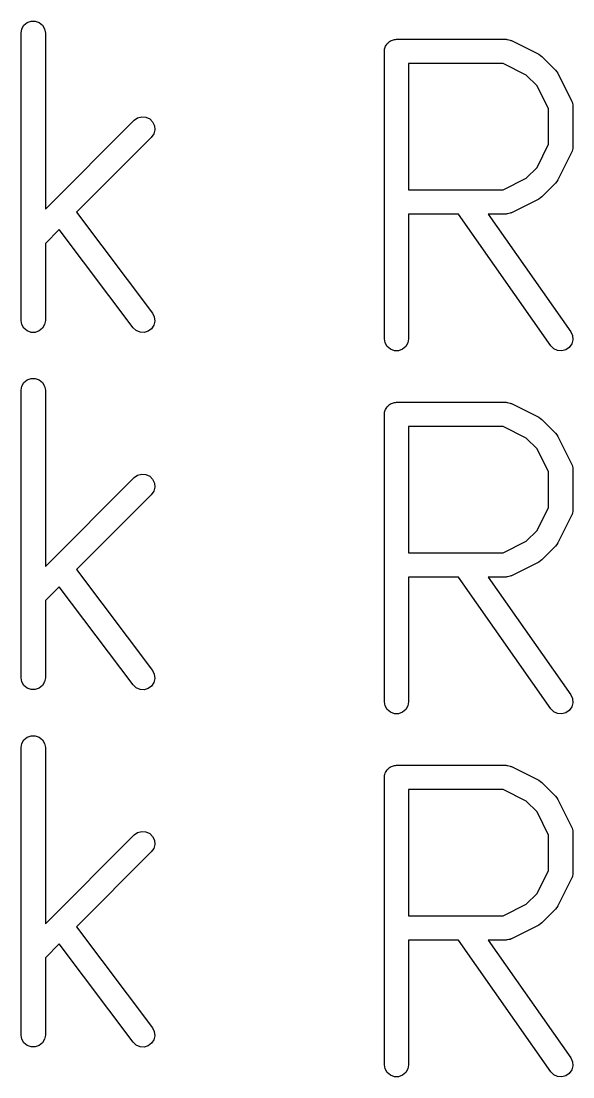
# Model space of a CAD drawing. Extents: x -2.2 to 75.9, y -81.1 to 9.2.
# Drawn here: x 63.609 to 65.924, y -48.118 to -43.686 of the extents above; entities that cross this region are included whole.
import ezdxf

# ---------------------------------------------------------------- set-up
doc = ezdxf.new("R2010")
doc.units = 0
doc.header["$MEASUREMENT"] = 0
doc.layers.add('BLACK', color=7, linetype='CONTINUOUS')

msp = doc.modelspace()

# ---------------------------------------------------------------- linework, layer by layer
at = {"layer": 'Black'}
for p, q in [((63.621, -43.7034), (63.6345, -43.6921)), ((63.6345, -43.6921), (63.6511, -43.686)), ((63.6511, -43.686), (63.6687, -43.686)), ((63.6687, -43.686), (63.6853, -43.6921)), ((63.6853, -43.6921), (63.6988, -43.7034)), ((63.6091, -43.736), (63.6121, -43.7187)), ((63.6091, -44.9425), (63.6091, -43.736)), ((63.6121, -43.7187), (63.621, -43.7034)), ((63.6988, -43.7034), (63.7076, -43.7187)), ((63.7076, -43.7187), (63.7107, -43.736)), ((63.7107, -43.736), (63.7107, -44.4752)), ((65.1387, -43.7918), (65.1403, -43.7876)), ((65.1403, -43.7876), (65.1431, -43.7842)), ((65.1431, -43.7842), (65.1453, -43.7804)), ((65.1453, -43.7804), (65.1488, -43.7775)), ((65.1488, -43.7775), (65.1516, -43.7741)), ((65.1516, -43.7741), (65.1555, -43.7719)), ((65.1555, -43.7719), (65.1589, -43.7691)), ((65.1589, -43.7691), (65.163, -43.7675)), ((65.163, -43.7675), (65.1669, -43.7653)), ((65.1669, -43.7653), (65.1713, -43.7645)), ((65.1713, -43.7645), (65.1754, -43.763)), ((65.1754, -43.763), (65.1799, -43.763)), ((65.1799, -43.763), (65.1843, -43.7622)), ((65.1843, -43.7622), (65.6439, -43.7622)), ((65.6439, -43.7622), (65.6468, -43.7628)), ((65.6468, -43.7628), (65.6497, -43.7626)), ((65.6497, -43.7626), (65.6554, -43.7643)), ((65.6554, -43.7643), (65.6613, -43.7653)), ((65.6613, -43.7653), (65.6638, -43.7668)), ((65.6638, -43.7668), (65.6666, -43.7676)), ((65.6666, -43.7676), (65.7815, -43.8251)), ((65.1335, -43.813), (65.1342, -43.8087)), ((65.1335, -45.0195), (65.1335, -43.813)), ((65.1342, -43.8042), (65.1358, -43.8001)), ((65.1342, -43.8087), (65.1342, -43.8042)), ((65.1358, -43.8001), (65.1365, -43.7957)), ((65.1365, -43.7957), (65.1387, -43.7918)), ((65.7815, -43.8251), (65.788, -43.8299)), ((65.788, -43.8299), (65.7947, -43.8346)), ((65.2351, -43.8638), (65.2351, -44.3942)), ((65.6319, -43.8638), (65.2351, -43.8638)), ((65.7287, -43.9123), (65.6319, -43.8638)), ((65.7947, -43.8346), (65.8522, -43.892)), ((65.7745, -43.958), (65.7287, -43.9123)), ((65.8522, -43.892), (65.8568, -43.8987)), ((65.8568, -43.8987), (65.8617, -43.9052)), ((65.8617, -43.9052), (65.9191, -44.0201)), ((65.8229, -44.0548), (65.7745, -43.958)), ((65.8229, -44.2032), (65.8229, -44.0548)), ((65.9191, -44.0201), (65.92, -44.0229)), ((65.92, -44.0229), (65.9214, -44.0255)), ((65.9214, -44.0255), (65.9225, -44.0313)), ((65.9225, -44.0313), (65.9242, -44.037)), ((65.9242, -44.037), (65.924, -44.04)), ((65.924, -44.04), (65.9245, -44.0429)), ((65.9245, -44.0429), (65.9245, -44.2152)), ((64.0836, -44.1023), (64.098, -44.0922)), ((64.098, -44.0922), (64.1151, -44.0876)), ((64.1151, -44.0876), (64.1326, -44.0891)), ((64.1326, -44.0891), (64.1486, -44.0966)), ((64.1486, -44.0966), (64.1611, -44.1091)), ((63.7107, -44.4752), (64.0836, -44.1023)), ((64.1611, -44.1091), (64.1686, -44.1251)), ((64.1701, -44.1426), (64.1655, -44.1597)), ((64.1686, -44.1251), (64.1701, -44.1426)), ((64.1554, -44.1741), (63.8419, -44.4877)), ((64.1655, -44.1597), (64.1554, -44.1741)), ((65.7745, -44.3), (65.8229, -44.2032)), ((65.9214, -44.2326), (65.92, -44.2351)), ((65.9225, -44.2267), (65.9214, -44.2326)), ((65.9242, -44.221), (65.9225, -44.2267)), ((65.9245, -44.2152), (65.924, -44.2181)), ((65.924, -44.2181), (65.9242, -44.221)), ((65.9191, -44.2379), (65.8617, -44.3528)), ((65.92, -44.2351), (65.9191, -44.2379)), ((65.7287, -44.3458), (65.7745, -44.3)), ((65.6319, -44.3942), (65.7287, -44.3458)), ((65.8522, -44.366), (65.7947, -44.4235)), ((65.8568, -44.3594), (65.8522, -44.366)), ((65.8617, -44.3528), (65.8568, -44.3594)), ((65.2351, -44.3942), (65.6319, -44.3942)), ((65.7815, -44.433), (65.6666, -44.4905)), ((65.7881, -44.4281), (65.7815, -44.433)), ((65.7947, -44.4235), (65.7881, -44.4281)), ((63.8419, -44.4877), (64.1601, -44.9121)), ((65.4451, -44.4958), (65.2351, -44.4958)), ((65.2351, -44.4958), (65.2351, -45.0195)), ((65.8321, -45.0487), (65.4451, -44.4958)), ((65.6439, -44.4958), (65.5691, -44.4958)), ((65.5691, -44.4958), (65.9153, -44.9904)), ((65.6468, -44.4953), (65.6439, -44.4958)), ((65.6497, -44.4955), (65.6468, -44.4953)), ((65.6554, -44.4938), (65.6497, -44.4955)), ((65.6613, -44.4928), (65.6554, -44.4938)), ((65.6638, -44.4913), (65.6613, -44.4928)), ((65.6666, -44.4905), (65.6638, -44.4913)), ((63.7693, -44.5603), (63.7107, -44.6189)), ((64.0789, -44.973), (63.7693, -44.5603)), ((63.7107, -44.6189), (63.7107, -44.9425)), ((63.6121, -44.9599), (63.6091, -44.9425)), ((63.7107, -44.9425), (63.7076, -44.9599)), ((64.1601, -44.9121), (64.1681, -44.9278)), ((64.1681, -44.9278), (64.1702, -44.9453)), ((63.621, -44.9752), (63.6121, -44.9599)), ((63.6345, -44.9865), (63.621, -44.9752)), ((63.6511, -44.9926), (63.6345, -44.9865)), ((63.6853, -44.9865), (63.6687, -44.9926)), ((63.6988, -44.9752), (63.6853, -44.9865)), ((63.7076, -44.9599), (63.6988, -44.9752)), ((64.0917, -44.9851), (64.0789, -44.973)), ((64.108, -44.992), (64.0917, -44.9851)), ((64.1566, -44.9773), (64.1425, -44.9879)), ((64.1662, -44.9625), (64.1566, -44.9773)), ((64.1702, -44.9453), (64.1662, -44.9625)), ((63.6687, -44.9926), (63.6511, -44.9926)), ((64.1256, -44.993), (64.108, -44.992)), ((64.1425, -44.9879), (64.1256, -44.993)), ((65.1365, -45.0369), (65.1335, -45.0195)), ((65.2351, -45.0195), (65.232, -45.0369)), ((65.9153, -44.9904), (65.9228, -45.0064)), ((65.9243, -45.024), (65.9197, -45.041)), ((65.9228, -45.0064), (65.9243, -45.024)), ((65.1453, -45.0522), (65.1365, -45.0369)), ((65.1589, -45.0635), (65.1453, -45.0522)), ((65.1754, -45.0696), (65.1589, -45.0635)), ((65.1931, -45.0696), (65.1754, -45.0696)), ((65.2097, -45.0635), (65.1931, -45.0696)), ((65.2232, -45.0522), (65.2097, -45.0635)), ((65.232, -45.0369), (65.2232, -45.0522)), ((65.8445, -45.0612), (65.8321, -45.0487)), ((65.8605, -45.0686), (65.8445, -45.0612)), ((65.8781, -45.0702), (65.8605, -45.0686)), ((65.8952, -45.0656), (65.8781, -45.0702)), ((65.9096, -45.0555), (65.8952, -45.0656)), ((65.9197, -45.041), (65.9096, -45.0555)), ((63.6121, -45.2187), (63.621, -45.2034)), ((63.621, -45.2034), (63.6345, -45.1921)), ((63.6345, -45.1921), (63.6511, -45.186)), ((63.6511, -45.186), (63.6687, -45.186)), ((63.6687, -45.186), (63.6853, -45.1921)), ((63.6853, -45.1921), (63.6988, -45.2034)), ((63.6988, -45.2034), (63.7076, -45.2187)), ((63.6091, -45.236), (63.6121, -45.2187)), ((63.6091, -46.4425), (63.6091, -45.236)), ((63.7076, -45.2187), (63.7107, -45.236)), ((63.7107, -45.236), (63.7107, -45.9752)), ((65.1516, -45.2981), (65.1555, -45.2959)), ((65.1555, -45.2959), (65.1589, -45.2931)), ((65.1589, -45.2931), (65.163, -45.2915)), ((65.163, -45.2915), (65.1669, -45.2893)), ((65.1669, -45.2893), (65.1713, -45.2885)), ((65.1713, -45.2885), (65.1754, -45.287)), ((65.1754, -45.287), (65.1799, -45.287)), ((65.1799, -45.287), (65.1843, -45.2862)), ((65.1843, -45.2862), (65.6439, -45.2862)), ((65.6439, -45.2862), (65.6468, -45.2868)), ((65.6468, -45.2868), (65.6497, -45.2866)), ((65.6497, -45.2866), (65.6554, -45.2883)), ((65.6554, -45.2883), (65.6613, -45.2893)), ((65.6613, -45.2893), (65.6638, -45.2908)), ((65.6638, -45.2908), (65.6666, -45.2916)), ((65.6666, -45.2916), (65.7815, -45.3491)), ((65.1335, -45.337), (65.1342, -45.3327)), ((65.1335, -46.5435), (65.1335, -45.337)), ((65.1342, -45.3282), (65.1358, -45.3241)), ((65.1342, -45.3327), (65.1342, -45.3282)), ((65.1358, -45.3241), (65.1365, -45.3197)), ((65.1365, -45.3197), (65.1387, -45.3158)), ((65.1387, -45.3158), (65.1403, -45.3116)), ((65.1403, -45.3116), (65.1431, -45.3082)), ((65.1431, -45.3082), (65.1453, -45.3044)), ((65.1453, -45.3044), (65.1488, -45.3015)), ((65.1488, -45.3015), (65.1516, -45.2981)), ((65.7815, -45.3491), (65.788, -45.3539)), ((65.788, -45.3539), (65.7947, -45.3586)), ((65.7947, -45.3586), (65.8522, -45.416)), ((65.2351, -45.3878), (65.2351, -45.9182)), ((65.6319, -45.3878), (65.2351, -45.3878)), ((65.7287, -45.4363), (65.6319, -45.3878)), ((65.8522, -45.416), (65.8568, -45.4227)), ((65.8568, -45.4227), (65.8617, -45.4292)), ((65.8617, -45.4292), (65.9191, -45.5441)), ((65.7745, -45.482), (65.7287, -45.4363)), ((65.8229, -45.5788), (65.7745, -45.482)), ((65.9191, -45.5441), (65.92, -45.5469)), ((65.92, -45.5469), (65.9214, -45.5495)), ((65.9214, -45.5495), (65.9225, -45.5553)), ((65.9225, -45.5553), (65.9242, -45.561)), ((65.9242, -45.561), (65.924, -45.564)), ((63.7107, -45.9752), (64.0836, -45.6023)), ((64.0836, -45.6023), (64.098, -45.5922)), ((64.098, -45.5922), (64.1151, -45.5876)), ((64.1151, -45.5876), (64.1326, -45.5891)), ((64.1326, -45.5891), (64.1486, -45.5966)), ((64.1486, -45.5966), (64.1611, -45.6091)), ((65.8229, -45.7272), (65.8229, -45.5788)), ((65.924, -45.564), (65.9245, -45.5669)), ((65.9245, -45.5669), (65.9245, -45.7392)), ((64.1611, -45.6091), (64.1686, -45.6251)), ((64.1701, -45.6426), (64.1655, -45.6597)), ((64.1686, -45.6251), (64.1701, -45.6426)), ((64.1554, -45.6741), (63.8419, -45.9877)), ((64.1655, -45.6597), (64.1554, -45.6741)), ((65.7745, -45.824), (65.8229, -45.7272)), ((65.9245, -45.7392), (65.924, -45.7421)), ((65.9191, -45.7619), (65.8617, -45.8768)), ((65.92, -45.7591), (65.9191, -45.7619)), ((65.9214, -45.7566), (65.92, -45.7591)), ((65.9225, -45.7507), (65.9214, -45.7566)), ((65.9242, -45.745), (65.9225, -45.7507)), ((65.924, -45.7421), (65.9242, -45.745)), ((65.7287, -45.8698), (65.7745, -45.824)), ((65.6319, -45.9182), (65.7287, -45.8698)), ((65.8522, -45.89), (65.7947, -45.9475)), ((65.8568, -45.8834), (65.8522, -45.89)), ((65.8617, -45.8768), (65.8568, -45.8834)), ((65.2351, -45.9182), (65.6319, -45.9182)), ((65.7815, -45.957), (65.6666, -46.0145)), ((65.7881, -45.9521), (65.7815, -45.957)), ((65.7947, -45.9475), (65.7881, -45.9521)), ((63.8419, -45.9877), (64.1601, -46.4121)), ((65.4451, -46.0198), (65.2351, -46.0198)), ((65.2351, -46.0198), (65.2351, -46.5435)), ((65.8321, -46.5727), (65.4451, -46.0198)), ((65.6439, -46.0198), (65.5691, -46.0198)), ((65.5691, -46.0198), (65.9153, -46.5144)), ((65.6468, -46.0193), (65.6439, -46.0198)), ((65.6497, -46.0195), (65.6468, -46.0193)), ((65.6554, -46.0178), (65.6497, -46.0195)), ((65.6613, -46.0168), (65.6554, -46.0178)), ((65.6638, -46.0153), (65.6613, -46.0168)), ((65.6666, -46.0145), (65.6638, -46.0153)), ((63.7693, -46.0603), (63.7107, -46.1189)), ((64.0789, -46.473), (63.7693, -46.0603)), ((63.7107, -46.1189), (63.7107, -46.4425)), ((63.6121, -46.4599), (63.6091, -46.4425)), ((63.7107, -46.4425), (63.7076, -46.4599)), ((64.1601, -46.4121), (64.1681, -46.4278)), ((64.1702, -46.4453), (64.1662, -46.4625)), ((64.1681, -46.4278), (64.1702, -46.4453)), ((63.621, -46.4752), (63.6121, -46.4599)), ((63.6345, -46.4865), (63.621, -46.4752)), ((63.6511, -46.4926), (63.6345, -46.4865)), ((63.6687, -46.4926), (63.6511, -46.4926)), ((63.6853, -46.4865), (63.6687, -46.4926)), ((63.6988, -46.4752), (63.6853, -46.4865)), ((63.7076, -46.4599), (63.6988, -46.4752)), ((64.0917, -46.4851), (64.0789, -46.473)), ((64.108, -46.492), (64.0917, -46.4851)), ((64.1256, -46.493), (64.108, -46.492)), ((64.1425, -46.4879), (64.1256, -46.493)), ((64.1566, -46.4773), (64.1425, -46.4879)), ((64.1662, -46.4625), (64.1566, -46.4773)), ((65.9153, -46.5144), (65.9228, -46.5304)), ((65.9228, -46.5304), (65.9243, -46.548)), ((65.1365, -46.5609), (65.1335, -46.5435)), ((65.1453, -46.5762), (65.1365, -46.5609)), ((65.1589, -46.5875), (65.1453, -46.5762)), ((65.2232, -46.5762), (65.2097, -46.5875)), ((65.232, -46.5609), (65.2232, -46.5762)), ((65.2351, -46.5435), (65.232, -46.5609)), ((65.8445, -46.5852), (65.8321, -46.5727)), ((65.9096, -46.5795), (65.8952, -46.5896)), ((65.9197, -46.565), (65.9096, -46.5795)), ((65.9243, -46.548), (65.9197, -46.565)), ((65.1754, -46.5936), (65.1589, -46.5875)), ((65.1931, -46.5936), (65.1754, -46.5936)), ((65.2097, -46.5875), (65.1931, -46.5936)), ((65.8605, -46.5926), (65.8445, -46.5852)), ((65.8781, -46.5942), (65.8605, -46.5926)), ((65.8952, -46.5896), (65.8781, -46.5942)), ((63.6121, -46.7187), (63.621, -46.7034)), ((63.621, -46.7034), (63.6345, -46.6921)), ((63.6345, -46.6921), (63.6511, -46.686)), ((63.6511, -46.686), (63.6687, -46.686)), ((63.6687, -46.686), (63.6853, -46.6921)), ((63.6853, -46.6921), (63.6988, -46.7034)), ((63.6988, -46.7034), (63.7076, -46.7187)), ((63.6091, -46.736), (63.6121, -46.7187)), ((63.6091, -47.9425), (63.6091, -46.736)), ((63.7076, -46.7187), (63.7107, -46.736)), ((63.7107, -46.736), (63.7107, -47.4752)), ((65.1342, -46.8522), (65.1358, -46.8481)), ((65.1358, -46.8481), (65.1365, -46.8437)), ((65.1365, -46.8437), (65.1387, -46.8398)), ((65.1387, -46.8398), (65.1403, -46.8356)), ((65.1403, -46.8356), (65.1431, -46.8322)), ((65.1431, -46.8322), (65.1453, -46.8284)), ((65.1453, -46.8284), (65.1488, -46.8255)), ((65.1488, -46.8255), (65.1516, -46.8221)), ((65.1516, -46.8221), (65.1555, -46.8199)), ((65.1555, -46.8199), (65.1589, -46.8171)), ((65.1589, -46.8171), (65.163, -46.8155)), ((65.163, -46.8155), (65.1669, -46.8133)), ((65.1669, -46.8133), (65.1713, -46.8125)), ((65.1713, -46.8125), (65.1754, -46.811)), ((65.1754, -46.811), (65.1799, -46.811)), ((65.1799, -46.811), (65.1843, -46.8102)), ((65.1843, -46.8102), (65.6439, -46.8102)), ((65.6439, -46.8102), (65.6468, -46.8108)), ((65.6468, -46.8108), (65.6497, -46.8106)), ((65.6497, -46.8106), (65.6554, -46.8123)), ((65.6554, -46.8123), (65.6613, -46.8133)), ((65.6613, -46.8133), (65.6638, -46.8148)), ((65.6638, -46.8148), (65.6666, -46.8156)), ((65.6666, -46.8156), (65.7815, -46.8731)), ((65.1335, -46.861), (65.1342, -46.8567)), ((65.1335, -48.0675), (65.1335, -46.861)), ((65.1342, -46.8567), (65.1342, -46.8522)), ((65.7815, -46.8731), (65.788, -46.8779)), ((65.788, -46.8779), (65.7947, -46.8826)), ((65.7947, -46.8826), (65.8522, -46.94)), ((65.2351, -46.9118), (65.2351, -47.4422)), ((65.6319, -46.9118), (65.2351, -46.9118)), ((65.7287, -46.9603), (65.6319, -46.9118)), ((65.7745, -47.006), (65.7287, -46.9603)), ((65.8522, -46.94), (65.8568, -46.9467)), ((65.8568, -46.9467), (65.8617, -46.9532)), ((65.8617, -46.9532), (65.9191, -47.0681)), ((65.8229, -47.1028), (65.7745, -47.006)), ((65.9191, -47.0681), (65.92, -47.0709)), ((63.7107, -47.4752), (64.0836, -47.1023)), ((64.0836, -47.1023), (64.098, -47.0922)), ((64.098, -47.0922), (64.1151, -47.0876)), ((64.1151, -47.0876), (64.1326, -47.0891)), ((64.1326, -47.0891), (64.1486, -47.0966)), ((64.1486, -47.0966), (64.1611, -47.1091)), ((64.1611, -47.1091), (64.1686, -47.1251)), ((65.8229, -47.2512), (65.8229, -47.1028)), ((65.92, -47.0709), (65.9214, -47.0735)), ((65.9214, -47.0735), (65.9225, -47.0793)), ((65.9225, -47.0793), (65.9242, -47.085)), ((65.9242, -47.085), (65.924, -47.088)), ((65.924, -47.088), (65.9245, -47.0909)), ((65.9245, -47.0909), (65.9245, -47.2632)), ((64.1701, -47.1426), (64.1655, -47.1597)), ((64.1686, -47.1251), (64.1701, -47.1426)), ((64.1554, -47.1741), (63.8419, -47.4877)), ((64.1655, -47.1597), (64.1554, -47.1741)), ((65.7745, -47.348), (65.8229, -47.2512)), ((65.9191, -47.2859), (65.8617, -47.4008)), ((65.92, -47.2831), (65.9191, -47.2859)), ((65.9214, -47.2806), (65.92, -47.2831)), ((65.9225, -47.2747), (65.9214, -47.2806)), ((65.9242, -47.269), (65.9225, -47.2747)), ((65.9245, -47.2632), (65.924, -47.2661)), ((65.924, -47.2661), (65.9242, -47.269)), ((65.7287, -47.3938), (65.7745, -47.348)), ((65.6319, -47.4422), (65.7287, -47.3938)), ((65.8522, -47.414), (65.7947, -47.4715)), ((65.8568, -47.4074), (65.8522, -47.414)), ((65.8617, -47.4008), (65.8568, -47.4074)), ((65.2351, -47.4422), (65.6319, -47.4422)), ((63.8419, -47.4877), (64.1601, -47.9121)), ((65.7815, -47.481), (65.6666, -47.5385)), ((65.7881, -47.4761), (65.7815, -47.481)), ((65.7947, -47.4715), (65.7881, -47.4761)), ((65.4451, -47.5438), (65.2351, -47.5438)), ((65.2351, -47.5438), (65.2351, -48.0675)), ((65.8321, -48.0967), (65.4451, -47.5438)), ((65.6439, -47.5438), (65.5691, -47.5438)), ((65.5691, -47.5438), (65.9153, -48.0384)), ((65.6468, -47.5433), (65.6439, -47.5438)), ((65.6497, -47.5435), (65.6468, -47.5433)), ((65.6554, -47.5418), (65.6497, -47.5435)), ((65.6613, -47.5408), (65.6554, -47.5418)), ((65.6638, -47.5393), (65.6613, -47.5408)), ((65.6666, -47.5385), (65.6638, -47.5393)), ((63.7693, -47.5603), (63.7107, -47.6189)), ((64.0789, -47.973), (63.7693, -47.5603)), ((63.7107, -47.6189), (63.7107, -47.9425)), ((63.6121, -47.9599), (63.6091, -47.9425)), ((63.7107, -47.9425), (63.7076, -47.9599)), ((64.1601, -47.9121), (64.1681, -47.9278)), ((64.1702, -47.9453), (64.1662, -47.9625)), ((64.1681, -47.9278), (64.1702, -47.9453)), ((63.621, -47.9752), (63.6121, -47.9599)), ((63.6345, -47.9865), (63.621, -47.9752)), ((63.6511, -47.9926), (63.6345, -47.9865)), ((63.6687, -47.9926), (63.6511, -47.9926)), ((63.6853, -47.9865), (63.6687, -47.9926)), ((63.6988, -47.9752), (63.6853, -47.9865)), ((63.7076, -47.9599), (63.6988, -47.9752)), ((64.0917, -47.9851), (64.0789, -47.973)), ((64.108, -47.992), (64.0917, -47.9851)), ((64.1256, -47.993), (64.108, -47.992)), ((64.1425, -47.9879), (64.1256, -47.993)), ((64.1566, -47.9773), (64.1425, -47.9879)), ((64.1662, -47.9625), (64.1566, -47.9773)), ((65.9153, -48.0384), (65.9228, -48.0544)), ((65.1365, -48.0849), (65.1335, -48.0675)), ((65.1453, -48.1002), (65.1365, -48.0849)), ((65.232, -48.0849), (65.2232, -48.1002)), ((65.2351, -48.0675), (65.232, -48.0849)), ((65.9197, -48.089), (65.9096, -48.1035)), ((65.9243, -48.072), (65.9197, -48.089)), ((65.9228, -48.0544), (65.9243, -48.072)), ((65.1589, -48.1115), (65.1453, -48.1002)), ((65.1754, -48.1176), (65.1589, -48.1115)), ((65.1931, -48.1176), (65.1754, -48.1176)), ((65.2097, -48.1115), (65.1931, -48.1176)), ((65.2232, -48.1002), (65.2097, -48.1115)), ((65.8445, -48.1092), (65.8321, -48.0967)), ((65.8605, -48.1166), (65.8445, -48.1092)), ((65.8781, -48.1182), (65.8605, -48.1166)), ((65.8952, -48.1136), (65.8781, -48.1182)), ((65.9096, -48.1035), (65.8952, -48.1136))]:
    msp.add_line(p, q, dxfattribs=at)

doc.saveas('drawing.dxf')
